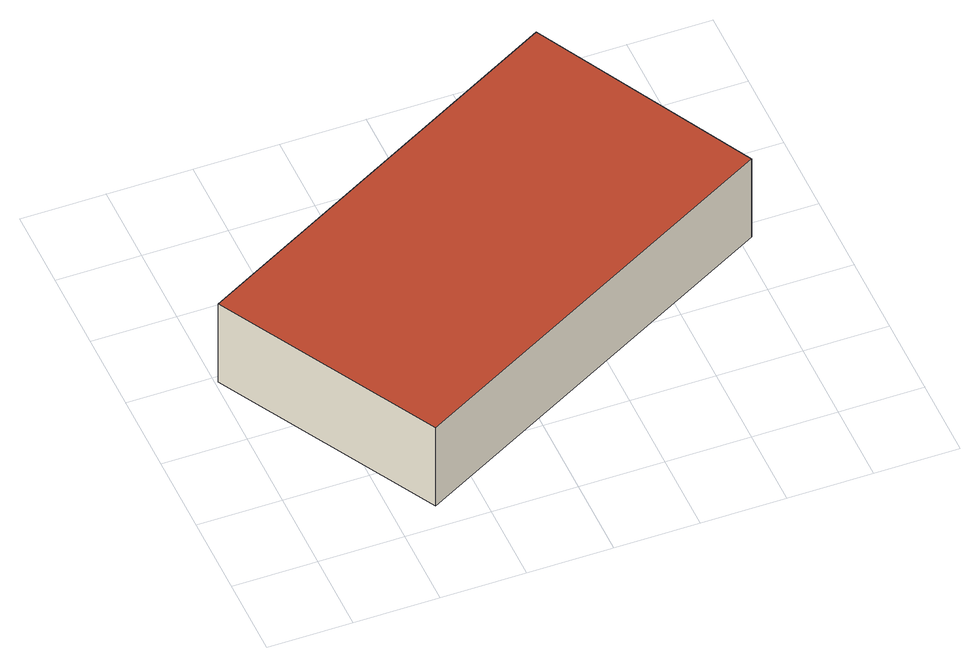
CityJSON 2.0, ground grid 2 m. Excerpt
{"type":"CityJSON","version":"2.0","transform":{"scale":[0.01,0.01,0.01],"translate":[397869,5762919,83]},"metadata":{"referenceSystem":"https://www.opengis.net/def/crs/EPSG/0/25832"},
"CityObjects":{
"building1":{"type":"Building","attributes":{"Gemeindeschluessel":"05566004","Geometrietyp2DReferenz":"3000","function":"31001_1310","roofType":"1000","measuredHeight":2.36},"geometry":[{"type":"Solid","lod":"2","boundaries":[[[[0,1,2,3]],[[4,5,1,0]],[[6,7,5,4]],[[3,2,7,6]],[[4,0,3,6]],[[1,5,7,2]]]],"semantics":{"surfaces":[{"type":"WallSurface"},{"type":"RoofSurface"},{"type":"GroundSurface"}],"values":[[0,0,0,0,1,2]]}}]}
},
"vertices":[
[7,584,320],[7,584,85],[296,61,85],[296,61,320],[947,1090,320],[947,1090,85],[1228,561,320],[1228,561,85]
]}
